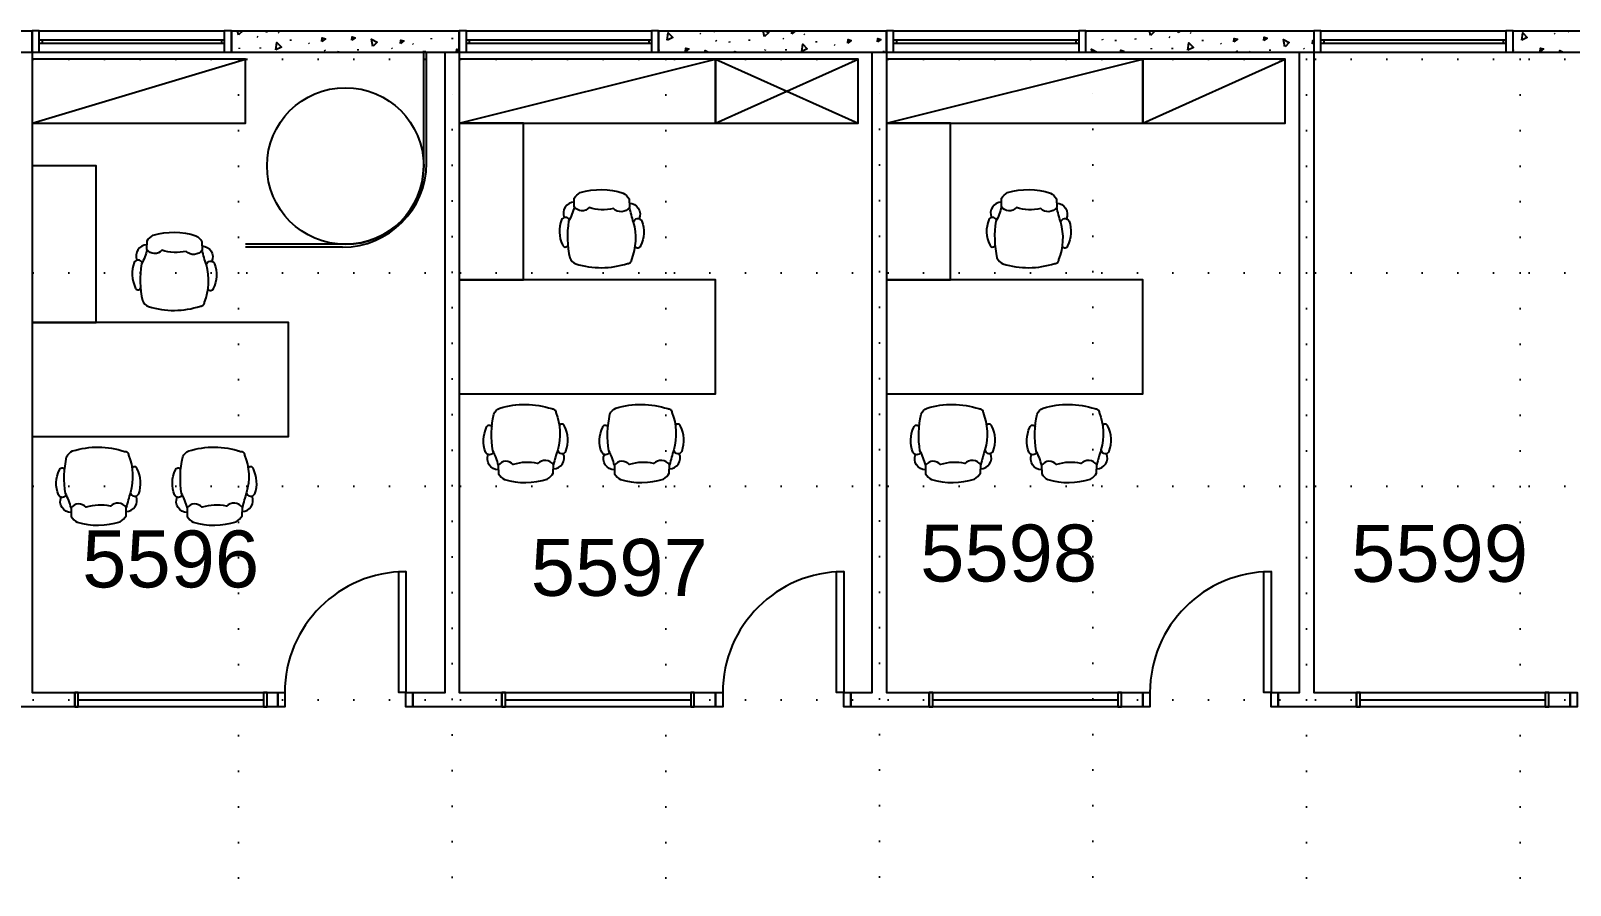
# Model space of a CAD drawing. Extents: x -68523 to 336700, y -113452 to 119396.
# Drawn here: x 207791 to 218601, y 25747 to 31750 of the extents above; entities that cross this region are included whole.
import ezdxf

# ---------------------------------------------------------------- set-up
doc = ezdxf.new("R2010")
doc.units = 0
doc.header["$LTSCALE"] = 1000
doc.header["$MEASUREMENT"] = 0
doc.linetypes.add('S3144a$0$DOT', pattern=[0.25, 0, -0.25])
for name, color, linetype in [('-8', 7, 'CONTINUOUS'), ('chair', 3, 'CONTINUOUS'), ('Layer1', 1, 'CONTINUOUS'), ('N-DOOR', 7, 'CONTINUOUS'), ('n-wall', 3, 'CONTINUOUS'), ('Rm-No-New', 3, 'CONTINUOUS'), ('S3144a$0$-3', 7, 'CONTINUOUS'), ('S3144a$0$-5', 7, 'CONTINUOUS'), ('S3144a$0$-8', 7, 'CONTINUOUS'), ('S3144a$0$20', 7, 'CONTINUOUS'), ('S3144a$0$4', 7, 'CONTINUOUS')]:
    doc.layers.add(name, color=color, linetype=linetype)
doc.styles.add('T1', font='arial.ttf')

# ---------------------------------------------------------------- blocks, each defined once
blk = doc.blocks.new('Chair')
at = {"layer": 'chair'}
for points in [[(696, 241, -0.08073), (735, 342, 0.095163), (727, 600, 0.186837), (685, 642, 0.154629), (321, 639, 0.427425), (292, 612, 0.165672), (279, 349, -0.020853), (308, 245, -3.794507)], [(279, 349, -0.744345), (221, 341, -0.209175), (231, 516, -0.689638), (267, 521, -0.689638)], [(730, 333, 0.635952), (785, 333, 0.209175), (778, 508, 0.734215), (741, 512)], [(309, 216, -0.534567), (240, 324, 0.608356)], [(696, 209, 0.534567), (766, 316, -0.608356)]]:
    blk.add_lwpolyline(points, format="xyb", dxfattribs=at)
blk.add_lwpolyline([(696, 241), (695, 181, -0.117598), (653, 141, -0.149873), (352, 144, -0.121311), (310, 186), (308, 245, -0.463458), (420, 254, -0.132891), (591, 246, -0.488609), (696, 241)], format="xyb", close=True, dxfattribs=at)

msp = doc.modelspace()

# ---------------------------------------------------------------- linework, layer by layer
at = {"layer": '-8', "color": 9}
for p, q in [((210550, 30800), (210550, 31609.5)), ((210570, 30820), (210570, 31600))]:
    msp.add_line(p, q, dxfattribs=at)
for centre, radius in [((209980, 30820), 590), ((210000, 30800), 550)]:
    msp.add_arc(centre, radius, 270, 0, dxfattribs=at)
at = {"layer": 'Layer1'}
for p, q in [((207800, 31100), (209300, 31550)), ((210800, 31100), (212600, 31550)), ((212600, 31100), (213600, 31550)), ((212600, 31550), (213600, 31100)), ((213800, 31100), (215600, 31550)), ((215600, 31100), (216600, 31550))]:
    msp.add_line(p, q, dxfattribs=at)
for points in [[(207800, 31100), (209300, 31100), (209300, 31550), (207800, 31550)], [(210800, 31100), (212600, 31100), (212600, 31550), (210800, 31550)], [(212600, 31100), (213600, 31100), (213600, 31550), (212600, 31550)], [(213800, 31100), (215600, 31100), (215600, 31550), (213800, 31550)], [(215600, 31100), (216600, 31100), (216600, 31550), (215600, 31550)], [(210800, 30000), (211250, 30000), (211250, 31100), (210800, 31100)], [(213800, 30000), (214250, 30000), (214250, 31100), (213800, 31100)], [(207800, 29700), (208250, 29700), (208250, 30800), (207800, 30800)], [(210800, 29200), (212600, 29200), (212600, 30000), (210800, 30000)], [(213800, 29200), (215600, 29200), (215600, 30000), (213800, 30000)], [(207800, 28900), (209600, 28900), (209600, 29700), (207800, 29700)]]:
    msp.add_lwpolyline(points, close=True, dxfattribs=at)
at = {"layer": 'N-DOOR', "color": 7, "linetype": 'Continuous'}
for points in [[(210425, 27100), (210375, 27100), (210375, 27950), (210425, 27950)], [(213500, 27100), (213450, 27100), (213450, 27950), (213500, 27950)], [(216500, 27100), (216450, 27100), (216450, 27950), (216500, 27950)], [(209525, 27100), (209575, 27100), (209575, 27000), (209525, 27000)], [(210425, 27100), (210475, 27100), (210475, 27000), (210425, 27000)], [(212600, 27100), (212650, 27100), (212650, 27000), (212600, 27000)], [(213500, 27100), (213550, 27100), (213550, 27000), (213500, 27000)], [(215600, 27100), (215650, 27100), (215650, 27000), (215600, 27000)], [(216500, 27100), (216550, 27100), (216550, 27000), (216500, 27000)], [(218600, 27100), (218650, 27100), (218650, 27000), (218600, 27000)]]:
    msp.add_lwpolyline(points, close=True, dxfattribs=at)
for centre in [(210425, 27100), (213500, 27100), (216500, 27100)]:
    msp.add_arc(centre, 850, 90, 180, dxfattribs=at)
at = {"layer": 'n-wall', "linetype": 'Continuous'}
for p, q in [((208100, 27000), (208100, 27100)), ((208125, 27000), (208125, 27100)), ((211100, 27000), (211100, 27100)), ((211125, 27000), (211125, 27100)), ((214100, 27000), (214100, 27100)), ((214125, 27000), (214125, 27100)), ((217100, 27000), (217100, 27100)), ((217125, 27000), (217125, 27100))]:
    msp.add_line(p, q, dxfattribs=at)
at = {"layer": 'n-wall', "color": 1, "linetype": 'Continuous'}
for p, q in [((208125, 27050), (209425, 27050)), ((211125, 27050), (212425, 27050)), ((214125, 27050), (215425, 27050)), ((217125, 27050), (218425, 27050))]:
    msp.add_line(p, q, dxfattribs=at)
at = {"layer": 'n-wall', "linetype": 'Continuous'}
msp.add_lwpolyline([(207815.1, 27000), (207584.4, 27000), (207584.4, 27100), (207700, 27099.9), (207700, 31600), (207800, 31600), (207800, 27100), (209525, 27100), (209525, 27000), (207815.1, 27000)], dxfattribs=at)
for points in [[(210700, 31600), (210800, 31600), (210800, 27100), (212600, 27100), (212600, 27000), (210800, 27000), (210700, 27000), (210475, 27000), (210475, 27100), (210700, 27100)], [(213700, 31600), (213800, 31600), (213800, 27100), (215600, 27100), (215600, 27000), (213800, 27000), (213700, 27000), (213550, 27000), (213550, 27100), (213700, 27100)], [(216700, 31600), (216800, 31600), (216800, 27100), (218600, 27100), (218600, 27000), (216800, 27000), (216700, 27000), (216550, 27000), (216550, 27100), (216700, 27100)], [(208100, 27000), (208125, 27000), (208125, 27100), (208100, 27100)], [(211100, 27000), (211125, 27000), (211125, 27100), (211100, 27100)], [(214100, 27000), (214125, 27000), (214125, 27100), (214100, 27100)], [(217100, 27000), (217125, 27000), (217125, 27100), (217100, 27100)]]:
    msp.add_lwpolyline(points, close=True, dxfattribs=at)
at = {"layer": 'n-wall', "color": 1, "linetype": 'Continuous'}
for points in [[(209425, 27000), (209450, 27000), (209450, 27100), (209425, 27100)], [(212425, 27000), (212450, 27000), (212450, 27100), (212425, 27100)], [(215425, 27000), (215450, 27000), (215450, 27100), (215425, 27100)], [(218425, 27000), (218450, 27000), (218450, 27100), (218425, 27100)]]:
    msp.add_lwpolyline(points, close=True, dxfattribs=at)
at = {"layer": 'S3144a$0$-3', "color": 9, "linetype": 'Continuous'}
for p, q in [((206200, 31750), (207800, 31750)), ((207800, 31600), (207800, 31750)), ((209200, 31750), (209200, 31600)), ((209200, 31750), (210800, 31750)), ((210800, 31600), (210800, 31750)), ((212200, 31750), (212200, 31600)), ((212200, 31750), (213800, 31750)), ((213800, 31600), (213800, 31750)), ((215200, 31600), (215200, 31750)), ((215200, 31750), (216800, 31750)), ((216800, 31750), (216800, 31600)), ((218200, 31600), (218200, 31750)), ((218200, 31750), (219800, 31750)), ((206200, 31600), (207800, 31600)), ((209200, 31600), (210800, 31600)), ((212200, 31600), (213800, 31600)), ((215200, 31600), (216800, 31600)), ((218200, 31600), (219800, 31600))]:
    msp.add_line(p, q, dxfattribs=at)
msp.add_circle((210000, 30800), 550, dxfattribs=at)
at = {"layer": 'S3144a$0$-5', "color": 9, "linetype": 'Continuous'}
for p, q in [((207850, 31750), (209150, 31750)), ((207850, 31687.5), (209150, 31687.5)), ((207870, 31687.5), (207870, 31662.5)), ((209130, 31687.5), (209130, 31662.5)), ((210850, 31750), (212150, 31750)), ((210850, 31687.5), (212150, 31687.5)), ((210870, 31687.5), (210870, 31662.5)), ((212130, 31687.5), (212130, 31662.5)), ((213850, 31750), (215150, 31750)), ((213850, 31687.5), (215150, 31687.5)), ((213870, 31687.5), (213870, 31662.5)), ((215130, 31687.5), (215130, 31662.5)), ((216850, 31750), (218150, 31750)), ((216850, 31687.5), (218150, 31687.5)), ((216870, 31687.5), (216870, 31662.5)), ((218130, 31687.5), (218130, 31662.5)), ((207850, 31662.5), (209150, 31662.5)), ((207850, 31600), (209150, 31600)), ((210850, 31662.5), (212150, 31662.5)), ((210850, 31600), (212150, 31600)), ((213850, 31662.5), (215150, 31662.5)), ((213850, 31600), (215150, 31600)), ((216850, 31662.5), (218150, 31662.5)), ((216850, 31600), (218150, 31600))]:
    msp.add_line(p, q, dxfattribs=at)
for points in [[(207850, 31750), (207800, 31750), (207800, 31600), (207850, 31600)], [(209200, 31750), (209150, 31750), (209150, 31600), (209200, 31600)], [(210850, 31750), (210800, 31750), (210800, 31600), (210850, 31600)], [(212200, 31750), (212150, 31750), (212150, 31600), (212200, 31600)], [(213850, 31750), (213800, 31750), (213800, 31600), (213850, 31600)], [(215200, 31750), (215150, 31750), (215150, 31600), (215200, 31600)], [(216850, 31750), (216800, 31750), (216800, 31600), (216850, 31600)], [(218200, 31750), (218150, 31750), (218150, 31600), (218200, 31600)]]:
    msp.add_lwpolyline(points, close=True, dxfattribs=at)
at = {"layer": 'S3144a$0$-8', "color": 9}
for p, q in [((210550, 30800), (210550, 31609.5)), ((210570, 30820), (210570, 31600)), ((210000, 30250), (209300, 30250)), ((209980, 30230), (209300, 30230))]:
    msp.add_line(p, q, dxfattribs=at)
for centre, radius in [((209980, 30820), 590), ((210000, 30800), 550)]:
    msp.add_arc(centre, radius, 270, 0, dxfattribs=at)
at = {"layer": 'S3144a$0$20', "color": 9, "linetype": 'Continuous'}
for p, q in [((209250.1, 31720), (209243.6, 31750)), ((209280.3, 31750), (209250.7, 31720.5)), ((209379.4, 31709.8), (209384.6, 31706)), ((209443.7, 31739.8), (209444.7, 31750)), ((209457.1, 31750), (209443.7, 31739.8)), ((209527.7, 31739.7), (209532.9, 31735.9)), ((209616.6, 31680.2), (209617.2, 31688.9)), ((210354.3, 31747.4), (210354.5, 31750)), ((210604.7, 31690.2), (210605.3, 31698.9)), ((210751.5, 31691.9), (210752.1, 31700.6)), ((212364.8, 31747.8), (212365, 31750)), ((212488.5, 31732.4), (212493.7, 31728.6)), ((212584.1, 31742.6), (212584.8, 31750)), ((212593.8, 31750), (212584.1, 31742.6)), ((212602, 31683), (212605.6, 31675.8)), ((212698.4, 31667.9), (212699, 31676.7)), ((212837.7, 31679.9), (212838.3, 31688.6)), ((212942.3, 31708.2), (212933.4, 31750)), ((213071.7, 31698), (213076.8, 31694.2)), ((213136, 31728), (213138.2, 31750)), ((213220, 31727.9), (213225.1, 31724.1)), ((213308.9, 31668.4), (213309.5, 31677.1)), ((215200.4, 31741.2), (215205.5, 31737.4)), ((215313.8, 31691.9), (215317.4, 31684.7)), ((215410.2, 31676.8), (215410.8, 31685.5)), ((215549.5, 31688.7), (215550.1, 31697.5)), ((215654.1, 31717), (215647.1, 31750)), ((215783.5, 31706.8), (215788.6, 31703)), ((215847.8, 31736.8), (215849.1, 31750)), ((215865.1, 31750), (215847.8, 31736.8)), ((215931.8, 31736.8), (215936.9, 31733)), ((216020.7, 31677.2), (216021.3, 31686)), ((216758.4, 31744.4), (216758.8, 31750)), ((218364.8, 31747.8), (218365, 31750)), ((218488.5, 31732.4), (218493.7, 31728.6)), ((218584.1, 31742.6), (218584.8, 31750)), ((218593.8, 31750), (218584.1, 31742.6)), ((209256.6, 31622.5), (209257.2, 31631.2)), ((209403.3, 31624.3), (209404, 31633)), ((209740.4, 31664.7), (209745.5, 31660.9)), ((209853.9, 31615.4), (209857.4, 31608.2)), ((209950.2, 31600.3), (209950.8, 31609)), ((210089.5, 31612.2), (210090.1, 31621)), ((210323.5, 31630.3), (210328.7, 31626.5)), ((210471.8, 31660.3), (210477, 31656.5)), ((210560.7, 31600.7), (210561.3, 31609.5)), ((210800, 31610.8), (210785.9, 31600)), ((212948.8, 31610.7), (212949.4, 31619.5)), ((213095.6, 31612.5), (213096.2, 31621.2)), ((213432.6, 31653), (213437.8, 31649.2)), ((213546.1, 31603.6), (213547.9, 31600)), ((213781.8, 31600.5), (213782.4, 31609.2)), ((215660.6, 31619.6), (215661.2, 31628.3)), ((215807.4, 31621.3), (215808, 31630.1)), ((216144.5, 31661.8), (216149.6, 31658)), ((216257.9, 31612.4), (216261.5, 31605.2)), ((216354.5, 31600), (216354.9, 31606.1)), ((216493.6, 31609.3), (216494.2, 31618)), ((216727.6, 31627.4), (216732.7, 31623.6)), ((216800, 31663.6), (216791.9, 31657.4))]:
    msp.add_line(p, q, dxfattribs=at)
for points in [[(209835.9, 31674.9), (209838.3, 31699.4), (209859.6, 31693), (209835.9, 31674.9)], [(210044.9, 31683.4), (210047.3, 31707.9), (210068.5, 31701.5), (210044.9, 31683.4)], [(210194.2, 31640.6), (210183.4, 31690.7), (210224.5, 31670.7), (210194.8, 31641.1)], [(210387.8, 31660.3), (210390.3, 31684.9), (210411.5, 31678.4), (210387.8, 31660.3)], [(212260.3, 31684.3), (212267.4, 31735), (212299.2, 31702.2), (212261.2, 31684.6)], [(212948.7, 31750), (212972.7, 31738.3), (212943, 31708.8)], [(213146.7, 31750), (213159.7, 31746.1), (213136, 31728)], [(213528.2, 31663.2), (213530.6, 31687.7), (213551.8, 31681.2), (213528.2, 31663.2)], [(213737.1, 31671.7), (213739.6, 31696.2), (213760.8, 31689.7), (213737.1, 31671.7)], [(215678.7, 31750), (215684.5, 31747.2), (215654.8, 31717.6)], [(216240, 31672), (216242.4, 31696.5), (216263.6, 31690), (216240, 31672)], [(216448.9, 31680.5), (216451.4, 31705), (216472.6, 31698.6), (216448.9, 31680.5)], [(216598.2, 31637.6), (216587.5, 31687.7), (216628.6, 31667.7), (216598.9, 31638.2)], [(216791.9, 31657.4), (216794.3, 31681.9), (216800, 31680.2)], [(218260.3, 31684.3), (218267.4, 31735), (218299.2, 31702.2), (218261.2, 31684.6)], [(209512.2, 31616.6), (209519.2, 31667.4), (209551, 31634.6), (209513, 31616.9)], [(210780.4, 31600), (210782.4, 31620), (210800, 31614.7)], [(212200, 31614.7), (212203.7, 31613.6), (212200, 31610.8)], [(212389, 31604), (212391.4, 31628.5), (212412.6, 31622.1), (212389, 31604)], [(212529.9, 31600), (212527.5, 31611.2), (212550.6, 31600)], [(212733.8, 31600), (212734.4, 31605.4), (212752.3, 31600)], [(213204.4, 31604.9), (213211.5, 31655.6), (213243.3, 31622.8), (213205.3, 31605.2)], [(215243.6, 31600), (215239.3, 31620.1), (215280.4, 31600.1), (215280.3, 31600)], [(215444.7, 31600), (215446.2, 31614.3), (215467.4, 31607.8), (215457.1, 31600)], [(215916.2, 31613.7), (215923.3, 31664.5), (215955.1, 31631.6), (215917.1, 31614)], [(218200, 31614.7), (218203.7, 31613.6), (218200, 31610.8)], [(218389, 31604), (218391.4, 31628.5), (218412.6, 31622.1), (218389, 31604)], [(218529.9, 31600), (218527.5, 31611.2), (218550.6, 31600)]]:
    msp.add_lwpolyline(points, dxfattribs=at)
at = {"layer": 'S3144a$0$4', "color": 7, "linetype": 'S3144a$0$DOT'}
for p, q in [((186800, 31550), (234750, 31550)), ((209250, 31550), (209250, 18050)), ((210750, 18050), (210750, 31550)), ((212250, 31550), (212250, 18050)), ((213750, 10550), (213750, 31550)), ((215250, 10550), (215250, 31550)), ((216750, 31550), (216750, 10550)), ((218250, 31550), (218250, 10550)), ((186800, 30050), (234750, 30050)), ((186800, 28550), (234750, 28550)), ((186800, 27050), (234750, 27050))]:
    msp.add_line(p, q, dxfattribs=at)
at = {"layer": 'S3144a$0$4', "linetype": 'S3144a$0$DOT'}
for p, q in [((186800, 31550), (234750, 31550)), ((209250, 31550), (209250, 18050)), ((210750, 18050), (210750, 31550)), ((213750, 10550), (213750, 31550)), ((215250, 10550), (215250, 31550)), ((218250, 31550), (218250, 10550)), ((186800, 30050), (234750, 30050)), ((186800, 28550), (234750, 28550)), ((186800, 27050), (234750, 27050))]:
    msp.add_line(p, q, dxfattribs=at)

# ---------------------------------------------------------------- block references
at = {"layer": 'Layer1', "rotation": 180}
for p in [(212302.9, 30754.2), (215302.9, 30754.2), (209302.9, 30454.2)]:
    msp.add_blockref('Chair', p, dxfattribs=at)
at = {"layer": 'Layer1', "xscale": -1}
for p in [(211770, 28456.2), (212585, 28456.2), (214770, 28456.2), (215585, 28456.2), (208770, 28156.2), (209585, 28156.2)]:
    msp.add_blockref('Chair', p, dxfattribs=at)

# ---------------------------------------------------------------- texts
at = {"layer": 'Rm-No-New', "style": 'T1'}
for s, p in [('5596', (208152, 27839.1)), ('5598', (214036.3, 27880.7)), ('5599', (217062.1, 27878.5)), ('5597', (211302.2, 27779.9))]:
    msp.add_text(s, height=400, dxfattribs=at).set_placement(p)

doc.saveas('drawing.dxf')
